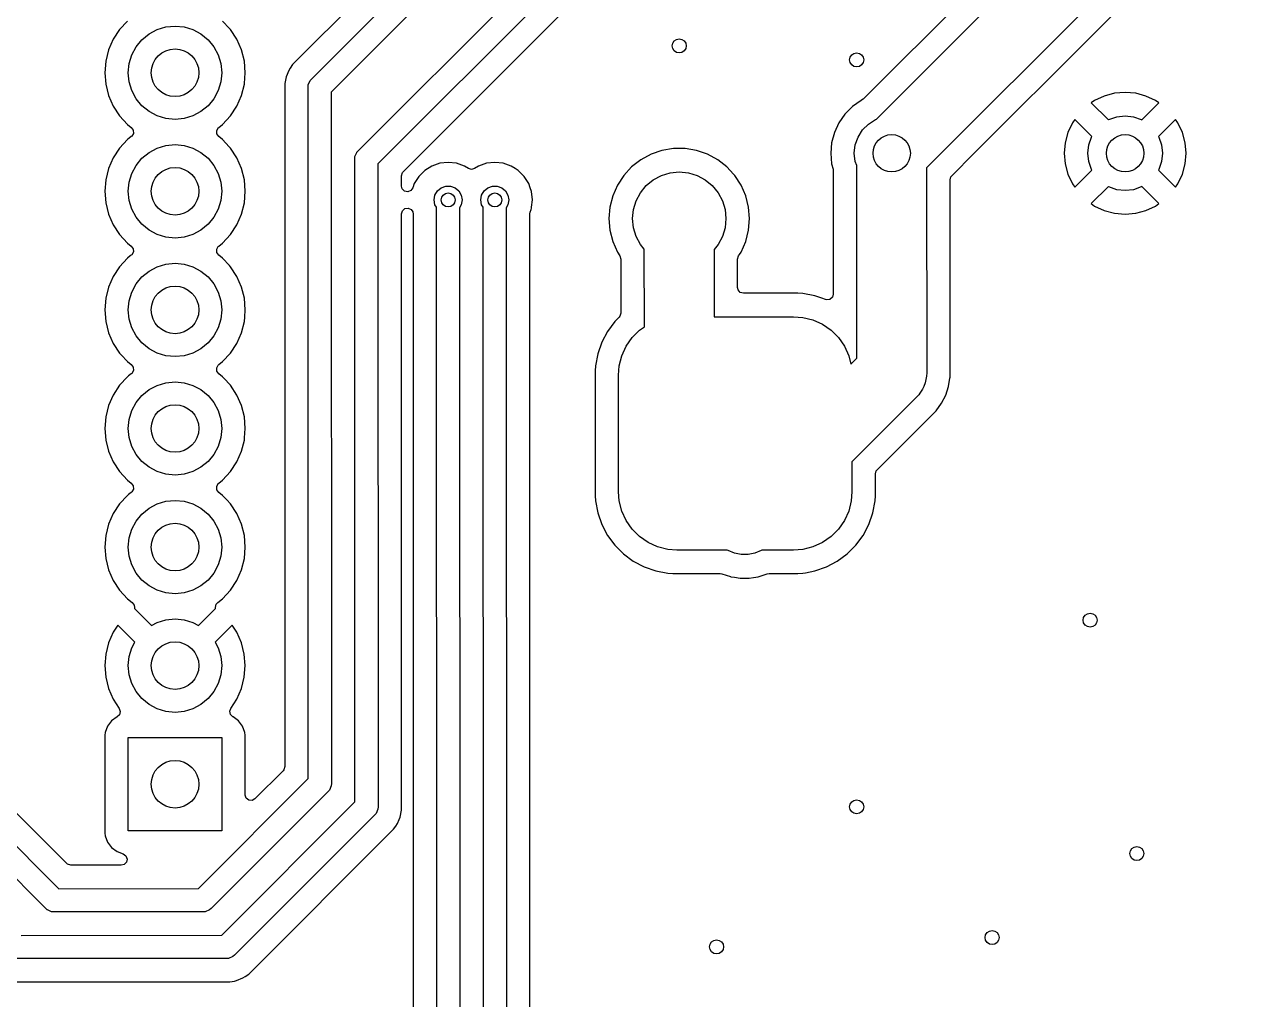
# Model space of a CAD drawing. Extents: x 105.5 to 175.5, y -124.6 to -35.5.
# Drawn here: x 135.17 to 161.2, y -86.13 to -65.24 of the extents above; entities that cross this region are included whole.
import ezdxf

# ---------------------------------------------------------------- set-up
doc = ezdxf.new("R2010")
doc.units = 0
doc.layers.add('BLACK', color=7, linetype='CONTINUOUS')

msp = doc.modelspace()

# ---------------------------------------------------------------- linework, layer by layer
at = {"layer": 'BLACK', "linetype": 'CONTINUOUS'}
for p, q in [((150.541774, -56.476857), (140.91705, -66.10158)), ((141.293683, -66.439556), (151.178394, -56.548468)), ((151.527661, -56.899536), (141.745246, -66.688263)), ((142.293535, -67.979704), (151.178409, -59.088496)), ((151.527691, -59.439552), (142.74525, -68.228255)), ((158.963181, -61.018344), (153.140509, -66.841015)), ((143.286814, -68.394553), (150.354068, -61.327298)), ((153.421556, -67.272694), (159.503446, -61.186062)), ((136.079548, -83.213181), (114.499381, -61.633013)), ((113.856226, -61.704254), (135.913104, -83.754571)), ((135.662746, -84.204506), (113.505097, -62.053448)), ((160.829758, -61.975795), (154.496681, -68.313809)), ((158.050152, -65.468322), (161.203828, -62.314646)), ((137.380257, -65.167261), (137.211833, -65.350217)), ((138.017317, -65.35112), (138.20491, -65.294215)), ((138.20491, -65.294215), (138.4, -65.275)), ((138.4, -65.275), (138.59509, -65.294215)), ((138.59509, -65.294215), (138.782683, -65.35112)), ((139.566557, -65.326744), (139.419744, -65.167262)), ((139.588166, -65.350217), (139.566557, -65.326744)), ((137.075826, -65.558393), (136.975936, -65.786118)), ((137.211833, -65.350217), (137.075826, -65.558393)), ((137.56853, -65.71943), (137.692893, -65.567893)), ((137.692893, -65.567893), (137.84443, -65.44353)), ((137.84443, -65.44353), (138.017317, -65.35112)), ((138.782683, -65.35112), (138.95557, -65.44353)), ((138.95557, -65.44353), (139.107107, -65.567893)), ((139.107107, -65.567893), (139.23147, -65.71943)), ((139.724173, -65.558393), (139.588166, -65.350217)), ((139.824063, -65.786118), (139.724173, -65.558393)), ((155.518477, -67.999997), (158.050152, -65.468322)), ((136.975936, -65.786118), (136.914892, -66.027175)), ((137.47612, -65.892317), (137.56853, -65.71943)), ((139.23147, -65.71943), (139.32388, -65.892317)), ((139.885107, -66.027175), (139.824063, -65.786118)), ((136.91489, -66.027187), (136.894357, -66.274994)), ((136.914892, -66.027175), (136.91489, -66.027187)), ((137.4, -66.275), (137.419215, -66.07991)), ((137.419215, -66.07991), (137.47612, -65.892317)), ((139.32388, -65.892317), (139.380785, -66.07991)), ((139.380785, -66.07991), (139.4, -66.275)), ((139.885109, -66.027187), (139.885107, -66.027175)), ((139.905643, -66.274994), (139.885109, -66.027187)), ((140.917044, -66.101588), (140.867812, -66.175268)), ((140.91705, -66.10158), (140.917044, -66.101588)), ((136.894357, -66.274994), (136.894357, -66.275005)), ((136.894357, -66.275005), (136.91489, -66.522812)), ((137.419215, -66.47009), (137.4, -66.275)), ((139.4, -66.275), (139.380785, -66.47009)), ((139.886495, -66.506082), (139.905643, -66.275005)), ((139.905643, -66.275005), (139.905643, -66.274994)), ((140.77834, -66.361092), (140.7495, -66.506079)), ((140.778342, -66.361086), (140.77834, -66.361092)), ((140.834914, -66.224508), (140.778342, -66.361086)), ((140.834921, -66.224496), (140.834914, -66.224508)), ((140.867813, -66.175269), (140.834921, -66.224496)), ((140.867812, -66.175268), (140.867813, -66.175269)), ((136.91489, -66.522812), (136.914892, -66.522824)), ((136.914892, -66.522824), (136.975936, -66.763881)), ((137.47612, -66.657683), (137.419215, -66.47009)), ((139.380785, -66.47009), (139.32388, -66.657683)), ((139.824063, -66.763881), (139.885108, -66.522821)), ((139.885108, -66.522821), (139.886495, -66.506082)), ((140.7495, -66.506079), (140.7495, -81.137769)), ((141.25, -66.58), (141.254804, -66.531227)), ((141.254753, -81.391876), (141.25, -66.58)), ((141.254804, -66.531227), (141.292133, -66.441107)), ((141.292133, -66.441107), (141.293683, -66.439556)), ((136.975936, -66.763881), (137.075826, -66.991606)), ((137.56853, -66.83057), (137.47612, -66.657683)), ((137.692893, -66.982107), (137.56853, -66.83057)), ((139.23147, -66.83057), (139.107107, -66.982107)), ((139.32388, -66.657683), (139.23147, -66.83057)), ((139.724173, -66.991607), (139.824063, -66.763881)), ((141.745246, -66.688263), (141.75, -81.5)), ((153.097264, -66.869432), (152.910858, -66.999954)), ((153.105242, -66.865712), (153.097264, -66.869432)), ((153.140509, -66.841015), (153.105242, -66.865712)), ((158.097512, -66.869868), (158.024526, -66.920973)), ((158.097516, -66.869866), (158.097512, -66.869868)), ((158.303673, -66.773734), (158.097516, -66.869866)), ((158.303682, -66.77373), (158.303673, -66.773734)), ((158.523389, -66.71486), (158.303682, -66.77373)), ((158.5234, -66.714858), (158.523389, -66.71486)), ((158.749998, -66.695034), (158.5234, -66.714858)), ((158.750002, -66.695034), (158.749998, -66.695034)), ((158.976599, -66.714858), (158.750002, -66.695034)), ((158.97661, -66.71486), (158.976599, -66.714858)), ((159.196317, -66.77373), (158.97661, -66.71486)), ((159.196331, -66.773735), (159.196317, -66.77373)), ((159.402478, -66.869863), (159.196331, -66.773735)), ((159.475472, -66.920974), (159.402478, -66.869863)), ((137.075826, -66.991606), (137.211833, -67.199782)), ((137.84443, -67.10647), (137.692893, -66.982107)), ((138.017317, -67.19888), (137.84443, -67.10647)), ((138.95557, -67.10647), (138.782683, -67.19888)), ((139.107107, -66.982107), (138.95557, -67.10647)), ((139.588164, -67.199785), (139.724173, -66.991607)), ((152.749954, -67.160858), (152.619432, -67.347265)), ((152.910858, -66.999954), (152.749954, -67.160858)), ((158.024526, -66.920973), (158.024526, -66.920974)), ((158.024526, -66.920974), (158.390539, -67.286987)), ((159.10946, -67.286986), (159.475472, -66.920974)), ((137.211833, -67.199782), (137.211836, -67.199785)), ((137.211836, -67.199785), (137.380256, -67.382738)), ((137.380256, -67.382738), (137.463008, -67.447147)), ((138.20491, -67.255785), (138.017317, -67.19888)), ((138.4, -67.275), (138.20491, -67.255785)), ((138.59509, -67.255785), (138.4, -67.275)), ((138.782683, -67.19888), (138.59509, -67.255785)), ((139.336985, -67.447151), (139.419744, -67.382738)), ((139.419744, -67.382738), (139.588164, -67.199785)), ((152.619431, -67.347267), (152.523261, -67.553502)), ((152.619432, -67.347265), (152.619431, -67.347267)), ((153.124535, -67.501208), (153.251208, -67.374535)), ((153.251208, -67.374535), (153.402893, -67.279225)), ((153.402893, -67.279225), (153.421556, -67.272694)), ((157.619866, -67.347516), (157.523734, -67.553673)), ((157.619868, -67.347512), (157.619866, -67.347516)), ((157.670973, -67.274526), (157.619868, -67.347512)), ((157.670974, -67.274526), (157.670973, -67.274526)), ((158.036987, -67.640539), (157.670974, -67.274526)), ((158.390539, -67.286987), (158.402893, -67.279225)), ((158.402893, -67.279225), (158.571983, -67.220058)), ((158.571983, -67.220058), (158.75, -67.2)), ((158.75, -67.2), (158.928017, -67.220058)), ((158.928017, -67.220058), (159.097107, -67.279225)), ((159.097107, -67.279225), (159.10946, -67.286986)), ((159.829025, -67.274526), (159.463012, -67.640538)), ((159.880132, -67.347513), (159.829025, -67.274526)), ((159.880136, -67.347521), (159.880132, -67.347513)), ((159.976264, -67.553668), (159.880136, -67.347521)), ((137.415385, -67.67992), (137.380257, -67.707261)), ((137.463014, -67.642848), (137.415385, -67.67992)), ((137.463008, -67.447147), (137.503821, -67.503857)), ((137.472864, -67.634313), (137.463014, -67.642848)), ((137.507496, -67.57363), (137.472864, -67.634313)), ((137.503821, -67.503857), (137.507496, -67.57363)), ((139.292504, -67.51637), (139.327136, -67.455687)), ((139.296179, -67.586143), (139.292504, -67.51637)), ((139.336991, -67.642852), (139.296179, -67.586143)), ((139.327136, -67.455687), (139.336985, -67.447151)), ((139.419744, -67.707262), (139.336991, -67.642852)), ((152.523258, -67.553511), (152.464366, -67.773302)), ((152.523261, -67.553502), (152.523258, -67.553511)), ((152.970058, -67.821983), (153.029225, -67.652893)), ((153.029225, -67.652893), (153.124535, -67.501208)), ((157.52373, -67.553682), (157.46486, -67.773389)), ((157.523734, -67.553673), (157.52373, -67.553682)), ((157.970058, -67.821983), (158.029225, -67.652893)), ((158.029225, -67.652893), (158.036987, -67.640539)), ((159.463012, -67.640538), (159.470775, -67.652893)), ((159.470775, -67.652893), (159.529942, -67.821983)), ((159.976269, -67.553682), (159.976264, -67.553668)), ((160.035139, -67.773389), (159.976269, -67.553682)), ((137.211833, -67.890217), (137.075826, -68.098393)), ((137.380257, -67.707261), (137.211833, -67.890217)), ((137.84443, -67.98353), (138.017317, -67.89112)), ((138.017317, -67.89112), (138.20491, -67.834215)), ((138.20491, -67.834215), (138.4, -67.815)), ((138.4, -67.815), (138.59509, -67.834215)), ((138.59509, -67.834215), (138.782683, -67.89112)), ((138.782683, -67.89112), (138.95557, -67.98353)), ((139.563334, -67.863242), (139.419744, -67.707262)), ((139.588166, -67.890217), (139.563334, -67.863242)), ((139.724173, -68.098393), (139.588166, -67.890217)), ((148.830383, -67.940429), (148.595197, -68.021169)), ((149.075665, -67.8995), (148.830383, -67.940429)), ((149.324335, -67.8995), (149.075665, -67.8995)), ((149.569616, -67.940429), (149.324335, -67.8995)), ((149.804802, -68.021169), (149.569616, -67.940429)), ((152.464364, -67.773313), (152.444532, -67.999998)), ((152.464366, -67.773302), (152.464364, -67.773313)), ((152.95, -68), (152.970058, -67.821983)), ((157.464858, -67.7734), (157.445034, -67.999997)), ((157.46486, -67.773389), (157.464858, -67.7734)), ((157.95, -68), (157.970058, -67.821983)), ((159.529942, -67.821983), (159.55, -68)), ((160.035141, -67.7734), (160.035139, -67.773389)), ((160.054966, -67.999997), (160.035141, -67.7734)), ((137.075826, -68.098393), (136.975936, -68.326118)), ((137.56853, -68.25943), (137.692893, -68.107893)), ((137.692893, -68.107893), (137.84443, -67.98353)), ((138.95557, -67.98353), (139.107107, -68.107893)), ((139.107107, -68.107893), (139.23147, -68.25943)), ((139.824063, -68.326118), (139.724173, -68.098393)), ((142.25, -68.12), (142.254804, -68.071227)), ((142.254749, -81.89185), (142.25, -68.12)), ((142.254804, -68.071227), (142.292133, -67.981107)), ((142.292133, -67.981107), (142.293535, -67.979704)), ((144.249996, -68.194435), (144.07075, -68.21463)), ((144.250004, -68.194435), (144.249996, -68.194435)), ((144.429249, -68.21463), (144.250004, -68.194435)), ((145.249996, -68.194435), (145.07075, -68.21463)), ((145.250004, -68.194435), (145.249996, -68.194435)), ((145.429249, -68.21463), (145.250004, -68.194435)), ((148.376493, -68.139524), (148.180257, -68.292261)), ((148.595188, -68.021172), (148.376493, -68.139524)), ((148.595197, -68.021169), (148.595188, -68.021172)), ((149.804811, -68.021172), (149.804802, -68.021169)), ((150.023506, -68.139524), (149.804811, -68.021172)), ((150.023507, -68.139525), (150.023506, -68.139524)), ((150.023509, -68.139526), (150.023507, -68.139525)), ((150.219744, -68.292262), (150.023509, -68.139526)), ((152.444532, -67.999998), (152.444532, -68.000001)), ((152.444532, -68.000001), (152.464357, -68.22661)), ((152.970058, -68.178017), (152.95, -68)), ((153.000199, -68.264157), (152.970058, -68.178017)), ((155.036819, -68.481655), (155.518477, -67.999997)), ((157.445034, -67.999997), (157.445034, -68.000002)), ((157.445034, -68.000002), (157.464858, -68.226599)), ((157.970058, -68.178017), (157.95, -68)), ((158.029225, -68.347107), (157.970058, -68.178017)), ((159.529942, -68.178017), (159.470775, -68.347107)), ((159.55, -68), (159.529942, -68.178017)), ((160.035141, -68.226599), (160.054966, -68.000002)), ((160.054966, -68.000002), (160.054966, -67.999997)), ((136.975936, -68.326118), (136.914892, -68.567175)), ((137.419215, -68.61991), (137.47612, -68.432317)), ((137.47612, -68.432317), (137.56853, -68.25943)), ((139.23147, -68.25943), (139.32388, -68.432317)), ((139.32388, -68.432317), (139.380785, -68.61991)), ((139.885107, -68.567175), (139.824063, -68.326118)), ((142.74525, -68.228255), (142.75, -82)), ((143.2505, -68.482229), (143.270185, -68.41519)), ((143.270185, -68.41519), (143.286814, -68.394553)), ((143.747737, -68.370184), (143.620184, -68.497737)), ((143.900476, -68.274211), (143.747737, -68.370184)), ((144.070745, -68.214631), (143.900476, -68.274211)), ((144.07075, -68.21463), (144.070745, -68.214631)), ((144.429262, -68.214633), (144.429249, -68.21463)), ((144.59952, -68.274209), (144.429262, -68.214633)), ((144.684029, -68.327309), (144.59952, -68.274209)), ((144.748734, -68.346309), (144.684029, -68.327309)), ((144.815971, -68.327309), (144.748734, -68.346309)), ((144.900479, -68.274209), (144.815971, -68.327309)), ((145.070737, -68.214633), (144.900479, -68.274209)), ((145.07075, -68.21463), (145.070737, -68.214633)), ((145.429254, -68.214631), (145.429249, -68.21463)), ((145.599523, -68.274211), (145.429254, -68.214631)), ((145.682133, -68.326119), (145.599523, -68.274211)), ((145.752262, -68.370184), (145.682133, -68.326119)), ((145.879816, -68.497738), (145.752262, -68.370184)), ((148.180257, -68.292261), (148.011833, -68.475217)), ((148.817317, -68.47612), (149.00491, -68.419215)), ((149.00491, -68.419215), (149.2, -68.4)), ((149.2, -68.4), (149.39509, -68.419215)), ((149.39509, -68.419215), (149.582683, -68.47612)), ((150.361574, -68.446331), (150.219744, -68.292262)), ((150.388166, -68.475217), (150.361574, -68.446331)), ((152.464357, -68.22661), (152.464365, -68.226692)), ((152.464365, -68.226692), (152.495275, -68.342052)), ((152.495275, -68.342052), (152.4995, -68.374142)), ((152.4995, -68.374142), (152.4995, -71.017919)), ((153.003318, -72.386367), (153.000199, -68.264157)), ((154.496681, -68.313809), (154.5, -72.7)), ((157.464858, -68.226599), (157.46486, -68.22661)), ((157.46486, -68.22661), (157.52373, -68.446317)), ((157.52373, -68.446317), (157.523735, -68.446331)), ((157.523735, -68.446331), (157.619863, -68.652478)), ((157.670974, -68.725472), (158.036986, -68.359459)), ((158.036986, -68.359459), (158.029225, -68.347107)), ((159.470775, -68.347107), (159.463013, -68.35946)), ((159.463013, -68.35946), (159.829024, -68.725471)), ((159.880136, -68.652478), (159.976264, -68.446331)), ((159.976264, -68.446331), (159.976269, -68.446317)), ((159.976269, -68.446317), (160.035139, -68.22661)), ((160.035139, -68.22661), (160.035141, -68.226599)), ((136.91489, -68.567187), (136.894357, -68.814994)), ((136.914892, -68.567175), (136.91489, -68.567187)), ((137.4, -68.815), (137.419215, -68.61991)), ((139.380785, -68.61991), (139.4, -68.815)), ((139.885109, -68.567187), (139.885107, -68.567175)), ((139.905643, -68.814994), (139.885109, -68.567187)), ((143.2505, -68.702885), (143.2505, -68.482229)), ((143.266903, -68.764519), (143.2505, -68.702885)), ((143.524209, -68.65048), (143.491541, -68.74384)), ((143.620184, -68.497737), (143.524209, -68.65048)), ((144.1, -68.740192), (144.197906, -68.704558)), ((144.197906, -68.704558), (144.302094, -68.704558)), ((144.302094, -68.704558), (144.4, -68.740192)), ((145.1, -68.740192), (145.197906, -68.704558)), ((145.197906, -68.704558), (145.302094, -68.704558)), ((145.302094, -68.704558), (145.4, -68.740192)), ((145.975789, -68.650478), (145.879816, -68.497738)), ((146.008458, -68.74384), (145.975789, -68.650478)), ((147.875826, -68.683393), (147.775936, -68.911118)), ((148.011833, -68.475217), (147.875826, -68.683393)), ((148.36853, -68.84443), (148.492893, -68.692893)), ((148.492893, -68.692893), (148.64443, -68.56853)), ((148.64443, -68.56853), (148.817317, -68.47612)), ((149.582683, -68.47612), (149.75557, -68.56853)), ((149.75557, -68.56853), (149.907107, -68.692893)), ((149.907107, -68.692893), (150.03147, -68.84443)), ((150.524173, -68.683393), (150.388166, -68.475217)), ((150.624063, -68.911118), (150.524173, -68.683393)), ((155.0005, -68.569336), (155.020185, -68.502297)), ((155.0005, -72.798417), (155.0005, -68.569336)), ((155.020185, -68.502297), (155.036819, -68.481655)), ((157.619863, -68.652478), (157.670974, -68.725472)), ((158.390539, -68.713012), (158.024526, -69.079025)), ((158.402893, -68.720775), (158.390539, -68.713012)), ((158.571983, -68.779942), (158.402893, -68.720775)), ((159.097107, -68.720775), (158.928017, -68.779942)), ((159.10946, -68.713013), (159.097107, -68.720775)), ((159.475471, -69.079024), (159.10946, -68.713013)), ((159.829024, -68.725471), (159.880136, -68.652478)), ((136.894357, -68.814994), (136.894357, -68.815005)), ((136.894357, -68.815005), (136.91489, -69.062812)), ((137.419215, -69.01009), (137.4, -68.815)), ((139.4, -68.815), (139.380785, -69.01009)), ((139.885109, -69.062812), (139.905643, -68.815005)), ((139.905643, -68.815005), (139.905643, -68.814994)), ((143.317305, -68.812907), (143.266903, -68.764519)), ((143.385867, -68.826363), (143.317305, -68.812907)), ((143.45082, -68.800616), (143.385867, -68.826363)), ((143.491541, -68.74384), (143.45082, -68.800616)), ((143.95, -69), (143.968092, -68.897394)), ((143.968092, -68.897394), (144.020187, -68.807164)), ((144.020187, -68.807164), (144.1, -68.740192)), ((144.4, -68.740192), (144.479813, -68.807164)), ((144.479813, -68.807164), (144.531908, -68.897394)), ((144.531908, -68.897394), (144.55, -69)), ((144.95, -69), (144.968092, -68.897394)), ((144.968092, -68.897394), (145.020187, -68.807164)), ((145.020187, -68.807164), (145.1, -68.740192)), ((145.4, -68.740192), (145.479813, -68.807164)), ((145.479813, -68.807164), (145.531908, -68.897394)), ((145.531908, -68.897394), (145.55, -69)), ((146.035368, -68.820745), (146.008458, -68.74384)), ((146.035369, -68.82075), (146.035368, -68.820745)), ((146.055565, -68.999996), (146.035369, -68.82075)), ((147.775936, -68.911118), (147.714892, -69.152175)), ((148.27612, -69.017317), (148.36853, -68.84443)), ((150.03147, -68.84443), (150.12388, -69.017317)), ((150.685107, -69.152175), (150.624063, -68.911118)), ((158.75, -68.8), (158.571983, -68.779942)), ((158.928017, -68.779942), (158.75, -68.8)), ((136.91489, -69.062812), (136.914892, -69.062824)), ((136.914892, -69.062824), (136.975936, -69.303881)), ((137.47612, -69.197683), (137.419215, -69.01009)), ((137.56853, -69.37057), (137.47612, -69.197683)), ((139.32388, -69.197683), (139.23147, -69.37057)), ((139.380785, -69.01009), (139.32388, -69.197683)), ((139.824063, -69.303881), (139.885108, -69.062821)), ((139.885108, -69.062821), (139.885109, -69.062812)), ((143.2505, -69.297114), (143.270185, -69.230075)), ((143.270185, -69.230075), (143.322989, -69.18432)), ((143.322989, -69.18432), (143.392147, -69.174376)), ((143.392147, -69.174376), (143.455703, -69.203401)), ((143.455703, -69.203401), (143.491542, -69.256161)), ((143.968092, -69.102606), (143.95, -69)), ((144.00004, -69.157942), (143.968092, -69.102606)), ((144.004763, -87.451724), (144.00004, -69.157942)), ((144.531908, -69.102606), (144.495251, -69.166096)), ((144.495251, -69.166096), (144.5, -87.56)), ((144.55, -69), (144.531908, -69.102606)), ((144.968092, -69.102606), (144.95, -69)), ((145.000039, -69.15794), (144.968092, -69.102606)), ((145.004764, -88.041735), (145.000039, -69.15794)), ((145.531908, -69.102606), (145.495249, -69.166099)), ((145.495249, -69.166099), (145.5, -88.15)), ((145.55, -69), (145.531908, -69.102606)), ((146.007458, -69.259017), (146.026919, -69.203401)), ((146.026919, -69.203401), (146.035368, -69.179255)), ((146.035368, -69.179255), (146.038419, -69.152175)), ((146.038419, -69.152175), (146.055565, -69.000003)), ((146.055565, -69.000003), (146.055565, -68.999996)), ((147.71489, -69.152187), (147.694357, -69.399994)), ((147.714892, -69.152175), (147.71489, -69.152187)), ((148.2, -69.4), (148.219215, -69.20491)), ((148.219215, -69.20491), (148.27612, -69.017317)), ((150.12388, -69.017317), (150.180785, -69.20491)), ((150.180785, -69.20491), (150.2, -69.4)), ((150.685109, -69.152187), (150.685107, -69.152175)), ((150.705643, -69.399994), (150.685109, -69.152187)), ((158.024526, -69.079025), (158.097513, -69.130132)), ((158.097513, -69.130132), (158.097521, -69.130136)), ((158.097521, -69.130136), (158.303668, -69.226264)), ((158.303668, -69.226264), (158.303682, -69.226269)), ((158.303682, -69.226269), (158.523389, -69.285139)), ((158.97661, -69.285139), (159.196317, -69.226269)), ((159.196317, -69.226269), (159.196331, -69.226264)), ((159.196331, -69.226264), (159.402478, -69.130136)), ((159.402478, -69.130136), (159.475471, -69.079024)), ((136.975936, -69.303881), (137.075826, -69.531606)), ((137.692893, -69.522107), (137.56853, -69.37057)), ((139.23147, -69.37057), (139.107107, -69.522107)), ((139.724173, -69.531607), (139.824063, -69.303881)), ((143.2505, -81.926082), (143.2505, -69.297114)), ((143.491542, -69.256161), (143.492542, -69.259019)), ((143.492542, -69.259019), (143.4995, -69.299972)), ((143.4995, -69.299972), (143.4995, -87.197769)), ((146.0005, -69.299972), (146.007458, -69.259017)), ((146.0005, -88.076082), (146.0005, -69.299972)), ((147.694357, -69.399994), (147.694357, -69.400005)), ((147.694357, -69.400005), (147.71489, -69.647812)), ((148.219215, -69.59509), (148.2, -69.4)), ((150.2, -69.4), (150.180785, -69.59509)), ((150.685109, -69.647812), (150.705643, -69.400005)), ((150.705643, -69.400005), (150.705643, -69.399994)), ((158.523389, -69.285139), (158.5234, -69.285141)), ((158.5234, -69.285141), (158.749998, -69.304966)), ((158.749998, -69.304966), (158.750002, -69.304966)), ((158.750002, -69.304966), (158.976599, -69.285141)), ((158.976599, -69.285141), (158.97661, -69.285139)), ((137.075826, -69.531606), (137.211833, -69.739782)), ((137.211833, -69.739782), (137.211835, -69.739784)), ((137.211835, -69.739784), (137.211836, -69.739785)), ((137.211836, -69.739785), (137.380256, -69.922738)), ((137.84443, -69.64647), (137.692893, -69.522107)), ((138.017317, -69.73888), (137.84443, -69.64647)), ((138.20491, -69.795785), (138.017317, -69.73888)), ((138.782683, -69.73888), (138.59509, -69.795785)), ((138.95557, -69.64647), (138.782683, -69.73888)), ((139.107107, -69.522107), (138.95557, -69.64647)), ((139.419744, -69.922738), (139.588164, -69.739785)), ((139.588164, -69.739785), (139.724173, -69.531607)), ((147.71489, -69.647812), (147.714892, -69.647824)), ((147.714892, -69.647824), (147.775936, -69.888881)), ((148.27612, -69.782683), (148.219215, -69.59509)), ((150.180785, -69.59509), (150.12388, -69.782683)), ((150.624063, -69.888881), (150.685108, -69.647821)), ((150.685108, -69.647821), (150.685109, -69.647812)), ((137.380256, -69.922738), (137.463008, -69.987147)), ((137.463008, -69.987147), (137.503821, -70.043857)), ((138.4, -69.815), (138.20491, -69.795785)), ((138.59509, -69.795785), (138.4, -69.815)), ((139.292504, -70.05637), (139.327136, -69.995687)), ((139.327136, -69.995687), (139.336985, -69.987151)), ((139.336985, -69.987151), (139.419744, -69.922738)), ((147.775936, -69.888881), (147.875826, -70.116606)), ((148.36853, -69.95557), (148.27612, -69.782683)), ((148.450662, -70.055648), (148.36853, -69.95557)), ((150.03147, -69.95557), (149.947128, -70.05834)), ((150.12388, -69.782683), (150.03147, -69.95557)), ((150.524173, -70.116607), (150.624063, -69.888881)), ((137.380257, -70.247261), (137.211833, -70.430217)), ((137.441942, -70.19925), (137.380257, -70.247261)), ((137.463014, -70.182848), (137.441942, -70.19925)), ((137.472864, -70.174313), (137.463014, -70.182848)), ((137.507496, -70.11363), (137.472864, -70.174313)), ((137.503821, -70.043857), (137.507496, -70.11363)), ((139.296179, -70.126143), (139.292504, -70.05637)), ((139.336991, -70.182852), (139.296179, -70.126143)), ((139.419744, -70.247262), (139.336991, -70.182852)), ((139.566557, -70.406744), (139.419744, -70.247262)), ((147.875826, -70.116606), (147.929309, -70.198468)), ((147.929309, -70.198468), (147.949496, -70.265357)), ((147.949496, -70.265357), (147.9495, -70.266289)), ((147.9495, -70.266289), (147.9495, -71.423557)), ((148.452343, -71.718782), (148.450662, -70.055648)), ((149.947128, -70.05834), (149.948585, -71.5)), ((150.4505, -70.266289), (150.470185, -70.19925)), ((150.4505, -70.8755), (150.4505, -70.266289)), ((150.470185, -70.19925), (150.470691, -70.198468)), ((150.470691, -70.198468), (150.491715, -70.166286)), ((150.491715, -70.166286), (150.524173, -70.116607)), ((137.211833, -70.430217), (137.075826, -70.638393)), ((137.692893, -70.647893), (137.84443, -70.52353)), ((137.84443, -70.52353), (138.017317, -70.43112)), ((138.017317, -70.43112), (138.20491, -70.374215)), ((138.20491, -70.374215), (138.4, -70.355)), ((138.4, -70.355), (138.59509, -70.374215)), ((138.59509, -70.374215), (138.782683, -70.43112)), ((138.782683, -70.43112), (138.95557, -70.52353)), ((138.95557, -70.52353), (139.107107, -70.647893)), ((139.588166, -70.430217), (139.566557, -70.406744)), ((139.724173, -70.638393), (139.588166, -70.430217)), ((137.075826, -70.638393), (136.975936, -70.866118)), ((137.47612, -70.972317), (137.56853, -70.79943)), ((137.56853, -70.79943), (137.692893, -70.647893)), ((139.107107, -70.647893), (139.23147, -70.79943)), ((139.23147, -70.79943), (139.32388, -70.972317)), ((139.824063, -70.866118), (139.724173, -70.638393)), ((136.975936, -70.866118), (136.914892, -71.107175)), ((137.419215, -71.15991), (137.47612, -70.972317)), ((139.32388, -70.972317), (139.380785, -71.15991)), ((139.885107, -71.107175), (139.824063, -70.866118)), ((150.461706, -70.927011), (150.4505, -70.8755)), ((150.507461, -70.979815), (150.461706, -70.927011)), ((150.5745, -70.9995), (150.507461, -70.979815)), ((151.737389, -70.9995), (150.5745, -70.9995)), ((151.737392, -70.9995), (151.737389, -70.9995)), ((151.846543, -71.00563), (151.737392, -70.9995)), ((151.846544, -71.00563), (151.846543, -71.00563)), ((151.846554, -71.005631), (151.846544, -71.00563)), ((152.104322, -71.054403), (151.846554, -71.005631)), ((152.104332, -71.054405), (152.104322, -71.054403)), ((152.255139, -71.107175), (152.104332, -71.054405)), ((152.4995, -71.017919), (152.479815, -71.084958)), ((136.91489, -71.107187), (136.894357, -71.354994)), ((136.914892, -71.107175), (136.91489, -71.107187)), ((137.4, -71.355), (137.419215, -71.15991)), ((139.380785, -71.15991), (139.4, -71.355)), ((139.885109, -71.107187), (139.885107, -71.107175)), ((139.905643, -71.354994), (139.885109, -71.107187)), ((152.334548, -71.134961), (152.255139, -71.107175)), ((152.357853, -71.140657), (152.334548, -71.134961)), ((152.427011, -71.130713), (152.357853, -71.140657)), ((152.479815, -71.084958), (152.427011, -71.130713)), ((136.894357, -71.354994), (136.894357, -71.355005)), ((136.894357, -71.355005), (136.91489, -71.602812)), ((137.419215, -71.55009), (137.4, -71.355)), ((137.47612, -71.737683), (137.419215, -71.55009)), ((139.380785, -71.55009), (139.32388, -71.737683)), ((139.4, -71.355), (139.380785, -71.55009)), ((139.885108, -71.602821), (139.892697, -71.511238)), ((139.892697, -71.511238), (139.905643, -71.355005)), ((139.905643, -71.355005), (139.905643, -71.354994)), ((147.913181, -71.511238), (147.81945, -71.604968)), ((147.929815, -71.490596), (147.913181, -71.511238)), ((147.9495, -71.423557), (147.929815, -71.490596)), ((149.948585, -71.5), (151.65, -71.5)), ((151.65, -71.5), (151.845543, -71.51539)), ((151.845543, -71.51539), (152.062849, -71.570146)), ((152.062849, -71.570146), (152.266885, -71.662824)), ((136.91489, -71.602812), (136.914892, -71.602824)), ((136.914892, -71.602824), (136.975936, -71.843881)), ((136.975936, -71.843881), (137.075826, -72.071606)), ((137.56853, -71.91057), (137.47612, -71.737683)), ((139.32388, -71.737683), (139.23147, -71.91057)), ((139.724173, -72.071607), (139.824063, -71.843881)), ((139.824063, -71.843881), (139.885108, -71.602821)), ((147.663651, -71.816071), (147.541061, -72.048021)), ((147.81945, -71.604968), (147.663651, -71.816071)), ((148.190444, -71.948905), (148.348905, -71.790444)), ((148.348905, -71.790444), (148.452343, -71.718782)), ((152.266885, -71.662824), (152.451095, -71.790444)), ((152.451095, -71.790444), (152.609556, -71.948905)), ((137.075826, -72.071606), (137.211833, -72.279782)), ((137.692893, -72.062107), (137.56853, -71.91057)), ((137.84443, -72.18647), (137.692893, -72.062107)), ((139.107107, -72.062107), (138.95557, -72.18647)), ((139.23147, -71.91057), (139.107107, -72.062107)), ((139.588164, -72.279785), (139.724173, -72.071607)), ((147.541061, -72.048021), (147.454404, -72.295672)), ((148.062824, -72.133115), (148.190444, -71.948905)), ((152.609556, -71.948905), (152.737176, -72.133115)), ((137.211833, -72.279782), (137.244245, -72.314991)), ((137.244245, -72.314991), (137.380256, -72.462738)), ((138.017317, -72.27888), (137.84443, -72.18647)), ((138.20491, -72.335785), (138.017317, -72.27888)), ((138.4, -72.355), (138.20491, -72.335785)), ((138.59509, -72.335785), (138.4, -72.355)), ((138.782683, -72.27888), (138.59509, -72.335785)), ((138.95557, -72.18647), (138.782683, -72.27888)), ((139.419744, -72.462738), (139.588164, -72.279785)), ((147.454403, -72.295677), (147.405631, -72.553445)), ((147.454404, -72.295672), (147.454403, -72.295677)), ((147.91539, -72.554457), (147.970146, -72.337151)), ((147.970146, -72.337151), (148.062824, -72.133115)), ((152.737176, -72.133115), (152.829854, -72.337151)), ((152.829854, -72.337151), (152.874712, -72.515178)), ((137.380256, -72.462738), (137.463008, -72.527147)), ((137.463008, -72.527147), (137.503821, -72.583857)), ((137.503821, -72.583857), (137.507496, -72.65363)), ((139.292504, -72.59637), (139.327136, -72.535687)), ((139.296179, -72.666143), (139.292504, -72.59637)), ((139.327136, -72.535687), (139.336985, -72.527151)), ((139.336985, -72.527151), (139.419744, -72.462738)), ((147.40563, -72.553458), (147.3995, -72.66261)), ((147.405631, -72.553445), (147.40563, -72.553458)), ((147.9, -72.75), (147.91539, -72.554457)), ((152.874712, -72.515178), (153.003318, -72.386367)), ((137.380257, -72.787261), (137.211833, -72.970217)), ((137.4044, -72.768469), (137.380257, -72.787261)), ((137.463014, -72.722848), (137.4044, -72.768469)), ((137.472864, -72.714313), (137.463014, -72.722848)), ((137.507496, -72.65363), (137.472864, -72.714313)), ((139.336991, -72.722852), (139.296179, -72.666143)), ((139.419744, -72.787262), (139.336991, -72.722852)), ((139.444886, -72.814574), (139.419744, -72.787262)), ((139.588166, -72.970217), (139.444886, -72.814574)), ((147.3995, -72.66261), (147.3995, -75.337389)), ((147.9, -75.25), (147.9, -72.75)), ((154.496389, -72.773513), (154.467706, -72.917713)), ((154.5, -72.7), (154.496389, -72.773513)), ((154.969709, -72.992826), (154.997941, -72.814571)), ((154.997941, -72.814571), (155.0005, -72.798417)), ((137.211833, -72.970217), (137.075826, -73.178393)), ((137.692893, -73.187893), (137.84443, -73.06353)), ((137.84443, -73.06353), (138.017317, -72.97112)), ((138.017317, -72.97112), (138.20491, -72.914215)), ((138.20491, -72.914215), (138.4, -72.895)), ((138.4, -72.895), (138.59509, -72.914215)), ((138.59509, -72.914215), (138.782683, -72.97112)), ((138.782683, -72.97112), (138.95557, -73.06353)), ((138.95557, -73.06353), (139.107107, -73.187893)), ((139.724173, -73.178393), (139.588166, -72.970217)), ((154.353496, -73.140268), (154.329758, -73.175795)), ((154.411441, -73.053548), (154.353496, -73.140268)), ((154.436593, -72.992826), (154.411441, -73.053548)), ((154.467706, -72.917713), (154.436593, -72.992826)), ((154.908884, -73.180026), (154.969709, -72.992826)), ((136.975936, -73.406118), (136.914892, -73.647175)), ((137.075826, -73.178393), (136.975936, -73.406118)), ((137.47612, -73.512317), (137.56853, -73.33943)), ((137.56853, -73.33943), (137.692893, -73.187893)), ((139.107107, -73.187893), (139.23147, -73.33943)), ((139.23147, -73.33943), (139.32388, -73.512317)), ((139.824063, -73.406118), (139.724173, -73.178393)), ((139.885107, -73.647175), (139.824063, -73.406118)), ((154.329758, -73.175795), (152.9, -74.607835)), ((154.703829, -73.514646), (154.819524, -73.355405)), ((154.819524, -73.355405), (154.908884, -73.180026)), ((136.91489, -73.647187), (136.894357, -73.894994)), ((136.914892, -73.647175), (136.91489, -73.647187)), ((137.419215, -73.69991), (137.47612, -73.512317)), ((139.32388, -73.512317), (139.380785, -73.69991)), ((139.885109, -73.647187), (139.885107, -73.647175)), ((139.905643, -73.894994), (139.885109, -73.647187)), ((154.003584, -74.21489), (154.703829, -73.514646)), ((136.894357, -73.894994), (136.894357, -73.895005)), ((136.894357, -73.895005), (136.91489, -74.142812)), ((137.4, -73.895), (137.419215, -73.69991)), ((137.419215, -74.09009), (137.4, -73.895)), ((139.380785, -73.69991), (139.4, -73.895)), ((139.4, -73.895), (139.380785, -74.09009)), ((139.889232, -74.093051), (139.905643, -73.895005)), ((139.905643, -73.895005), (139.905643, -73.894994)), ((136.91489, -74.142812), (136.914892, -74.142824)), ((136.914892, -74.142824), (136.975936, -74.383881)), ((137.47612, -74.277683), (137.419215, -74.09009)), ((139.380785, -74.09009), (139.32388, -74.277683)), ((139.824063, -74.383881), (139.885108, -74.142821)), ((139.885108, -74.142821), (139.889232, -74.093051)), ((136.975936, -74.383881), (137.075826, -74.611606)), ((137.56853, -74.45057), (137.47612, -74.277683)), ((139.32388, -74.277683), (139.23147, -74.45057)), ((139.724173, -74.611607), (139.824063, -74.383881)), ((153.436819, -74.781655), (154.003584, -74.21489)), ((137.075826, -74.611606), (137.211833, -74.819782)), ((137.692893, -74.602107), (137.56853, -74.45057)), ((137.84443, -74.72647), (137.692893, -74.602107)), ((139.107107, -74.602107), (138.95557, -74.72647)), ((139.23147, -74.45057), (139.107107, -74.602107)), ((139.588164, -74.819785), (139.724173, -74.611607)), ((152.9, -74.607835), (152.9, -75.25)), ((137.211833, -74.819782), (137.211836, -74.819785)), ((137.211836, -74.819785), (137.380256, -75.002738)), ((138.017317, -74.81888), (137.84443, -74.72647)), ((138.20491, -74.875785), (138.017317, -74.81888)), ((138.4, -74.895), (138.20491, -74.875785)), ((138.59509, -74.875785), (138.4, -74.895)), ((138.782683, -74.81888), (138.59509, -74.875785)), ((138.95557, -74.72647), (138.782683, -74.81888)), ((139.419744, -75.002738), (139.588164, -74.819785)), ((153.4005, -74.869336), (153.420185, -74.802297)), ((153.4005, -75.337392), (153.4005, -74.869336)), ((153.420185, -74.802297), (153.436819, -74.781655)), ((137.380256, -75.002738), (137.463008, -75.067147)), ((137.463008, -75.067147), (137.503821, -75.123857)), ((137.507496, -75.19363), (137.472864, -75.254313)), ((137.503821, -75.123857), (137.507496, -75.19363)), ((139.292504, -75.13637), (139.327136, -75.075687)), ((139.296179, -75.206143), (139.292504, -75.13637)), ((139.336991, -75.262852), (139.296179, -75.206143)), ((139.327136, -75.075687), (139.336985, -75.067151)), ((139.336985, -75.067151), (139.419744, -75.002738)), ((137.380257, -75.327261), (137.211833, -75.510217)), ((137.4044, -75.308469), (137.380257, -75.327261)), ((137.463014, -75.262848), (137.4044, -75.308469)), ((137.472864, -75.254313), (137.463014, -75.262848)), ((138.017317, -75.51112), (138.20491, -75.454215)), ((138.20491, -75.454215), (138.4, -75.435)), ((138.4, -75.435), (138.59509, -75.454215)), ((138.59509, -75.454215), (138.782683, -75.51112)), ((139.419744, -75.327262), (139.336991, -75.262852)), ((139.510726, -75.426095), (139.419744, -75.327262)), ((139.588166, -75.510217), (139.510726, -75.426095)), ((147.3995, -75.337389), (147.40563, -75.446541)), ((147.40563, -75.446541), (147.405631, -75.446554)), ((147.405631, -75.446554), (147.454403, -75.704322)), ((147.91539, -75.445543), (147.9, -75.25)), ((147.970146, -75.662849), (147.91539, -75.445543)), ((152.88461, -75.445543), (152.829854, -75.662849)), ((152.9, -75.25), (152.88461, -75.445543)), ((153.345594, -75.704333), (153.39437, -75.446543)), ((153.39437, -75.446543), (153.4005, -75.337392)), ((137.075826, -75.718393), (136.975936, -75.946118)), ((137.211833, -75.510217), (137.075826, -75.718393)), ((137.56853, -75.87943), (137.692893, -75.727893)), ((137.692893, -75.727893), (137.84443, -75.60353)), ((137.84443, -75.60353), (138.017317, -75.51112)), ((138.782683, -75.51112), (138.95557, -75.60353)), ((138.95557, -75.60353), (139.107107, -75.727893)), ((139.107107, -75.727893), (139.23147, -75.87943)), ((139.724173, -75.718393), (139.588166, -75.510217)), ((139.824063, -75.946118), (139.724173, -75.718393)), ((147.454403, -75.704322), (147.454404, -75.704327)), ((147.454404, -75.704327), (147.454405, -75.704332)), ((147.454405, -75.704332), (147.454406, -75.704333)), ((147.454406, -75.704333), (147.541059, -75.951974)), ((148.062824, -75.866885), (147.970146, -75.662849)), ((152.829854, -75.662849), (152.737176, -75.866885)), ((153.258941, -75.951974), (153.345594, -75.704333)), ((136.975936, -75.946118), (136.914892, -76.187175)), ((137.47612, -76.052317), (137.56853, -75.87943)), ((139.23147, -75.87943), (139.32388, -76.052317)), ((139.885107, -76.187175), (139.824063, -75.946118)), ((147.541059, -75.951974), (147.663654, -76.183933)), ((148.190444, -76.051095), (148.062824, -75.866885)), ((152.737176, -75.866885), (152.609556, -76.051095)), ((153.136346, -76.183933), (153.258941, -75.951974)), ((136.91489, -76.187187), (136.894357, -76.434994)), ((136.914892, -76.187175), (136.91489, -76.187187)), ((137.4, -76.435), (137.419215, -76.23991)), ((137.419215, -76.23991), (137.47612, -76.052317)), ((139.32388, -76.052317), (139.380785, -76.23991)), ((139.380785, -76.23991), (139.4, -76.435)), ((139.885109, -76.187187), (139.885107, -76.187175)), ((139.905643, -76.434994), (139.885109, -76.187187)), ((147.663654, -76.183933), (147.81945, -76.395031)), ((148.348905, -76.209556), (148.190444, -76.051095)), ((148.533115, -76.337176), (148.348905, -76.209556)), ((152.451095, -76.209556), (152.266885, -76.337176)), ((152.609556, -76.051095), (152.451095, -76.209556)), ((152.98055, -76.395031), (153.136346, -76.183933)), ((136.894357, -76.434994), (136.894357, -76.435005)), ((136.894357, -76.435005), (136.91489, -76.682812)), ((137.419215, -76.63009), (137.4, -76.435)), ((139.4, -76.435), (139.380785, -76.63009)), ((139.885109, -76.682812), (139.905643, -76.435005)), ((139.905643, -76.435005), (139.905643, -76.434994)), ((147.81945, -76.395031), (148.004969, -76.58055)), ((148.737151, -76.429854), (148.533115, -76.337176)), ((148.954457, -76.48461), (148.737151, -76.429854)), ((149.15, -76.5), (148.954457, -76.48461)), ((150.22933, -76.5), (149.15, -76.5)), ((150.246453, -76.511441), (150.22933, -76.5)), ((150.382287, -76.567706), (150.246453, -76.511441)), ((150.953547, -76.511441), (150.817713, -76.567706)), ((150.97067, -76.5), (150.953547, -76.511441)), ((151.65, -76.5), (150.97067, -76.5)), ((151.845543, -76.48461), (151.65, -76.5)), ((152.062849, -76.429854), (151.845543, -76.48461)), ((152.266885, -76.337176), (152.062849, -76.429854)), ((152.795031, -76.58055), (152.98055, -76.395031)), ((136.91489, -76.682812), (136.914892, -76.682824)), ((136.914892, -76.682824), (136.975936, -76.923881)), ((137.47612, -76.817683), (137.419215, -76.63009)), ((139.380785, -76.63009), (139.32388, -76.817683)), ((139.824063, -76.923881), (139.885108, -76.682821)), ((139.885108, -76.682821), (139.885109, -76.682812)), ((148.004969, -76.58055), (148.216067, -76.736346)), ((148.216067, -76.736346), (148.448026, -76.858941)), ((150.526487, -76.596389), (150.382287, -76.567706)), ((150.673513, -76.596389), (150.526487, -76.596389)), ((150.817713, -76.567706), (150.673513, -76.596389)), ((152.351974, -76.858941), (152.583933, -76.736346)), ((152.583933, -76.736346), (152.795031, -76.58055)), ((136.975936, -76.923881), (137.075826, -77.151606)), ((137.56853, -76.99057), (137.47612, -76.817683)), ((137.692893, -77.142107), (137.56853, -76.99057)), ((139.23147, -76.99057), (139.107107, -77.142107)), ((139.32388, -76.817683), (139.23147, -76.99057)), ((139.724173, -77.151607), (139.824063, -76.923881)), ((148.448026, -76.858941), (148.695667, -76.945594)), ((148.695667, -76.945594), (148.695671, -76.945594)), ((148.695671, -76.945594), (148.695672, -76.945595)), ((148.695672, -76.945595), (148.695677, -76.945596)), ((148.695677, -76.945596), (148.953445, -76.994368)), ((148.953445, -76.994368), (148.953447, -76.994368)), ((148.953447, -76.994368), (148.953457, -76.99437)), ((148.953457, -76.99437), (149.062608, -77.0005)), ((149.062608, -77.0005), (150.075068, -77.0005)), ((150.075068, -77.0005), (150.114995, -77.008443)), ((150.114995, -77.008443), (150.115341, -77.007379)), ((150.115341, -77.007379), (150.294395, -77.065557)), ((150.89283, -77.069708), (151.084659, -77.007379)), ((151.084659, -77.007379), (151.085004, -77.008443)), ((151.085004, -77.008443), (151.124932, -77.0005)), ((151.124932, -77.0005), (151.737375, -77.0005)), ((151.737375, -77.0005), (151.737392, -77.0005)), ((151.737392, -77.0005), (151.846543, -76.99437)), ((151.846543, -76.99437), (151.90365, -76.983565)), ((151.90365, -76.983565), (152.104322, -76.945596)), ((152.104322, -76.945596), (152.104333, -76.945594)), ((152.104333, -76.945594), (152.351974, -76.858941)), ((137.075826, -77.151606), (137.211833, -77.359782)), ((137.84443, -77.26647), (137.692893, -77.142107)), ((138.017317, -77.35888), (137.84443, -77.26647)), ((138.95557, -77.26647), (138.782683, -77.35888)), ((139.107107, -77.142107), (138.95557, -77.26647)), ((139.588164, -77.359785), (139.724173, -77.151607)), ((150.294395, -77.065557), (150.307174, -77.069709)), ((150.307174, -77.069709), (150.38466, -77.081981)), ((150.38466, -77.081981), (150.501578, -77.1005)), ((150.501578, -77.1005), (150.501583, -77.1005)), ((150.501583, -77.1005), (150.698422, -77.1005)), ((150.698422, -77.1005), (150.792666, -77.085572)), ((150.792666, -77.085572), (150.892826, -77.069709)), ((150.892826, -77.069709), (150.892829, -77.069708)), ((150.892829, -77.069708), (150.89283, -77.069708)), ((137.211833, -77.359782), (137.211836, -77.359785)), ((137.211836, -77.359785), (137.380256, -77.542738)), ((137.380256, -77.542738), (137.380259, -77.54274)), ((137.380259, -77.54274), (137.380262, -77.542743)), ((137.380262, -77.542743), (137.483743, -77.623286)), ((138.20491, -77.415785), (138.017317, -77.35888)), ((138.4, -77.435), (138.20491, -77.415785)), ((138.59509, -77.415785), (138.4, -77.435)), ((138.782683, -77.35888), (138.59509, -77.415785)), ((139.31625, -77.62329), (139.419744, -77.542738)), ((139.419744, -77.542738), (139.588164, -77.359785)), ((137.483743, -77.623286), (137.524556, -77.679996)), ((137.524556, -77.679996), (137.531343, -77.728823)), ((137.531343, -77.728823), (137.529941, -77.751389)), ((137.529941, -77.751389), (137.895034, -78.116481)), ((138.904965, -78.116481), (139.270056, -77.75139)), ((139.268655, -77.728825), (139.284147, -77.660694)), ((139.270056, -77.75139), (139.268655, -77.728825)), ((139.284147, -77.660694), (139.31625, -77.62329)), ((137.895034, -78.116481), (138.017317, -78.05112)), ((138.017317, -78.05112), (138.20491, -77.994215)), ((138.20491, -77.994215), (138.4, -77.975)), ((138.4, -77.975), (138.59509, -77.994215)), ((138.59509, -77.994215), (138.782683, -78.05112)), ((138.782683, -78.05112), (138.904965, -78.116481)), ((137.076267, -78.258632), (136.976412, -78.486282)), ((137.176564, -78.105116), (137.076267, -78.258632)), ((137.541481, -78.470034), (137.176564, -78.105116)), ((139.623434, -78.105116), (139.258517, -78.470032)), ((139.723731, -78.25863), (139.623434, -78.105116)), ((139.823587, -78.486282), (139.723731, -78.25863)), ((136.976412, -78.486282), (136.915387, -78.727261)), ((137.419215, -78.77991), (137.47612, -78.592317)), ((137.47612, -78.592317), (137.541481, -78.470034)), ((139.258517, -78.470032), (139.32388, -78.592317)), ((139.32388, -78.592317), (139.380785, -78.77991)), ((139.884612, -78.727261), (139.823587, -78.486282)), ((136.915385, -78.72727), (136.894859, -78.974994)), ((136.915387, -78.727261), (136.915385, -78.72727)), ((137.4, -78.975), (137.419215, -78.77991)), ((139.380785, -78.77991), (139.4, -78.975)), ((139.884614, -78.72727), (139.884612, -78.727261)), ((139.905141, -78.974994), (139.884614, -78.72727)), ((136.894859, -78.974994), (136.894859, -78.975005)), ((136.894859, -78.975005), (136.915385, -79.222729)), ((137.419215, -79.17009), (137.4, -78.975)), ((139.4, -78.975), (139.380785, -79.17009)), ((139.884614, -79.222729), (139.905141, -78.975005)), ((139.905141, -78.975005), (139.905141, -78.974994)), ((136.915385, -79.222729), (136.915387, -79.222738)), ((136.915387, -79.222738), (136.976412, -79.463717)), ((137.47612, -79.357683), (137.419215, -79.17009)), ((137.56853, -79.53057), (137.47612, -79.357683)), ((139.32388, -79.357683), (139.23147, -79.53057)), ((139.380785, -79.17009), (139.32388, -79.357683)), ((139.823587, -79.463717), (139.884612, -79.222738)), ((139.884612, -79.222738), (139.884614, -79.222729)), ((136.976412, -79.463717), (137.076267, -79.691367)), ((137.692893, -79.682107), (137.56853, -79.53057)), ((139.23147, -79.53057), (139.107107, -79.682107)), ((139.723733, -79.691364), (139.823587, -79.463717)), ((137.076267, -79.691367), (137.207182, -79.891748)), ((137.207182, -79.891748), (137.227369, -79.958637)), ((137.84443, -79.80647), (137.692893, -79.682107)), ((138.017317, -79.89888), (137.84443, -79.80647)), ((138.20491, -79.955785), (138.017317, -79.89888)), ((138.782683, -79.89888), (138.59509, -79.955785)), ((138.95557, -79.80647), (138.782683, -79.89888)), ((139.107107, -79.682107), (138.95557, -79.80647)), ((139.572942, -79.950721), (139.592817, -79.891747)), ((139.592817, -79.891747), (139.723733, -79.691364)), ((137.042452, -80.157455), (136.956206, -80.272664)), ((137.042455, -80.157452), (137.042452, -80.157455)), ((137.157667, -80.071204), (137.042455, -80.157452)), ((137.162806, -80.068398), (137.157667, -80.071204)), ((137.208189, -80.025823), (137.162806, -80.068398)), ((137.227369, -79.958637), (137.208189, -80.025823)), ((138.4, -79.975), (138.20491, -79.955785)), ((138.59509, -79.955785), (138.4, -79.975)), ((139.587793, -80.018994), (139.572942, -79.950721)), ((139.637197, -80.0684), (139.587793, -80.018994)), ((139.642333, -80.071204), (139.637197, -80.0684)), ((139.757544, -80.157452), (139.642333, -80.071204)), ((139.757547, -80.157455), (139.757544, -80.157452)), ((139.843793, -80.272664), (139.757547, -80.157455)), ((136.905908, -80.407517), (136.89991, -80.463313)), ((136.956202, -80.272671), (136.905908, -80.407517)), ((136.956206, -80.272664), (136.956202, -80.272671)), ((139.843797, -80.272671), (139.843793, -80.272664)), ((139.893995, -80.40726), (139.843797, -80.272671)), ((139.894091, -80.407517), (139.893995, -80.40726)), ((139.900497, -80.467116), (139.894091, -80.407517)), ((136.899501, -80.467123), (136.8995, -80.467135)), ((136.8995, -80.467135), (136.8995, -82.56287)), ((136.89991, -80.463313), (136.899501, -80.467123)), ((137.4, -82.515), (137.4, -80.515)), ((137.4, -80.515), (139.4, -80.515)), ((139.4, -80.515), (139.4, -82.515)), ((139.900498, -80.467123), (139.900497, -80.467116)), ((139.900499, -80.467129), (139.900498, -80.467123)), ((139.900499, -81.73877), (139.900499, -80.467129)), ((140.729815, -81.204808), (140.713181, -81.22545)), ((140.7495, -81.137769), (140.729815, -81.204808)), ((138.902799, -83.750143), (141.254753, -81.391876)), ((140.713181, -81.22545), (140.11218, -81.826451)), ((141.707868, -81.638892), (139.176777, -84.176777)), ((139.900815, -81.747616), (139.900499, -81.73877)), ((141.745196, -81.548772), (141.707868, -81.638892)), ((141.75, -81.5), (141.745196, -81.548772)), ((139.40289, -84.750102), (142.254749, -81.89185)), ((139.925232, -81.81308), (139.900815, -81.747616)), ((139.981165, -81.854952), (139.925232, -81.81308)), ((140.050857, -81.859936), (139.981165, -81.854952)), ((140.11218, -81.826451), (140.050857, -81.859936)), ((143.2505, -82.073917), (143.2505, -81.926082)), ((142.707868, -82.138892), (139.676777, -85.176777)), ((142.745197, -82.048772), (142.707868, -82.138892)), ((142.75, -82), (142.745197, -82.048762)), ((142.745197, -82.048762), (142.745197, -82.048772)), ((143.19913, -82.273302), (143.221657, -82.218916)), ((143.221657, -82.218916), (143.221659, -82.218912)), ((143.221659, -82.218912), (143.2505, -82.073917)), ((139.4, -82.515), (137.4, -82.515)), ((139.978416, -85.582952), (143.082952, -82.478415)), ((143.082952, -82.478415), (143.12779, -82.411309)), ((143.12779, -82.411309), (143.165084, -82.355495)), ((143.165084, -82.355495), (143.199127, -82.273308)), ((143.199127, -82.273308), (143.19913, -82.273302)), ((136.8995, -82.56287), (136.899501, -82.562876)), ((136.899501, -82.562876), (136.905908, -82.622483)), ((136.905908, -82.622483), (136.956202, -82.757328)), ((136.956202, -82.757328), (136.956206, -82.757335)), ((136.956206, -82.757335), (137.042452, -82.872544)), ((137.042452, -82.872544), (137.042455, -82.872547)), ((137.042455, -82.872547), (137.157664, -82.958793)), ((137.157664, -82.958793), (137.157671, -82.958797)), ((137.157671, -82.958797), (137.293125, -83.009318)), ((137.293125, -83.009318), (137.349059, -83.051189)), ((136.10019, -83.229815), (136.079548, -83.213181)), ((136.167229, -83.2495), (136.10019, -83.229815)), ((137.249792, -83.2495), (136.167229, -83.2495)), ((137.30922, -83.234332), (137.249792, -83.2495)), ((137.358625, -83.184926), (137.30922, -83.234332)), ((137.349059, -83.051189), (137.373476, -83.116653)), ((137.373476, -83.116653), (137.358625, -83.184926)), ((135.913104, -83.754571), (138.902799, -83.750143)), ((135.666107, -84.207867), (135.662746, -84.204506)), ((135.756227, -84.245196), (135.666107, -84.207867)), ((135.805, -84.25), (135.756227, -84.245196)), ((139.048773, -84.245196), (135.805, -84.25)), ((139.138893, -84.207867), (139.048773, -84.245196)), ((139.138897, -84.207862), (139.138893, -84.207867)), ((139.176777, -84.176777), (139.138897, -84.207862)), ((135.108114, -84.754638), (139.40289, -84.750102)), ((139.548773, -85.245196), (135, -85.25)), ((139.638893, -85.207867), (139.548773, -85.245196)), ((139.638897, -85.207862), (139.638893, -85.207867)), ((139.676777, -85.176777), (139.638897, -85.207862)), ((139.855495, -85.665084), (139.904729, -85.632186)), ((139.904729, -85.632186), (139.978416, -85.582952)), ((134.926082, -85.7505), (139.57392, -85.7505)), ((139.57392, -85.7505), (139.671462, -85.731096)), ((139.671462, -85.731096), (139.718913, -85.721658)), ((139.718913, -85.721658), (139.855495, -85.665084))]:
    msp.add_line(p, q, dxfattribs=at)
at = {"layer": 'BLACK'}
for centre, radius in [((149.2, -65.7), 0.15), ((138.4, -66.275), 0.51), ((153, -66), 0.15), ((153.75, -68), 0.4), ((158.75, -68), 0.4), ((138.4, -68.815), 0.51), ((144.25, -69), 0.15), ((145.25, -69), 0.15), ((138.4, -71.355), 0.51), ((138.4, -73.895), 0.51), ((138.4, -76.435), 0.51), ((158, -78), 0.15), ((138.4, -78.975), 0.51), ((138.4, -81.515), 0.51), ((153, -82), 0.15), ((159, -83), 0.15), ((150, -85), 0.15), ((155.9, -84.8), 0.15)]:
    msp.add_circle(centre, radius, dxfattribs=at)

doc.saveas('drawing.dxf')
